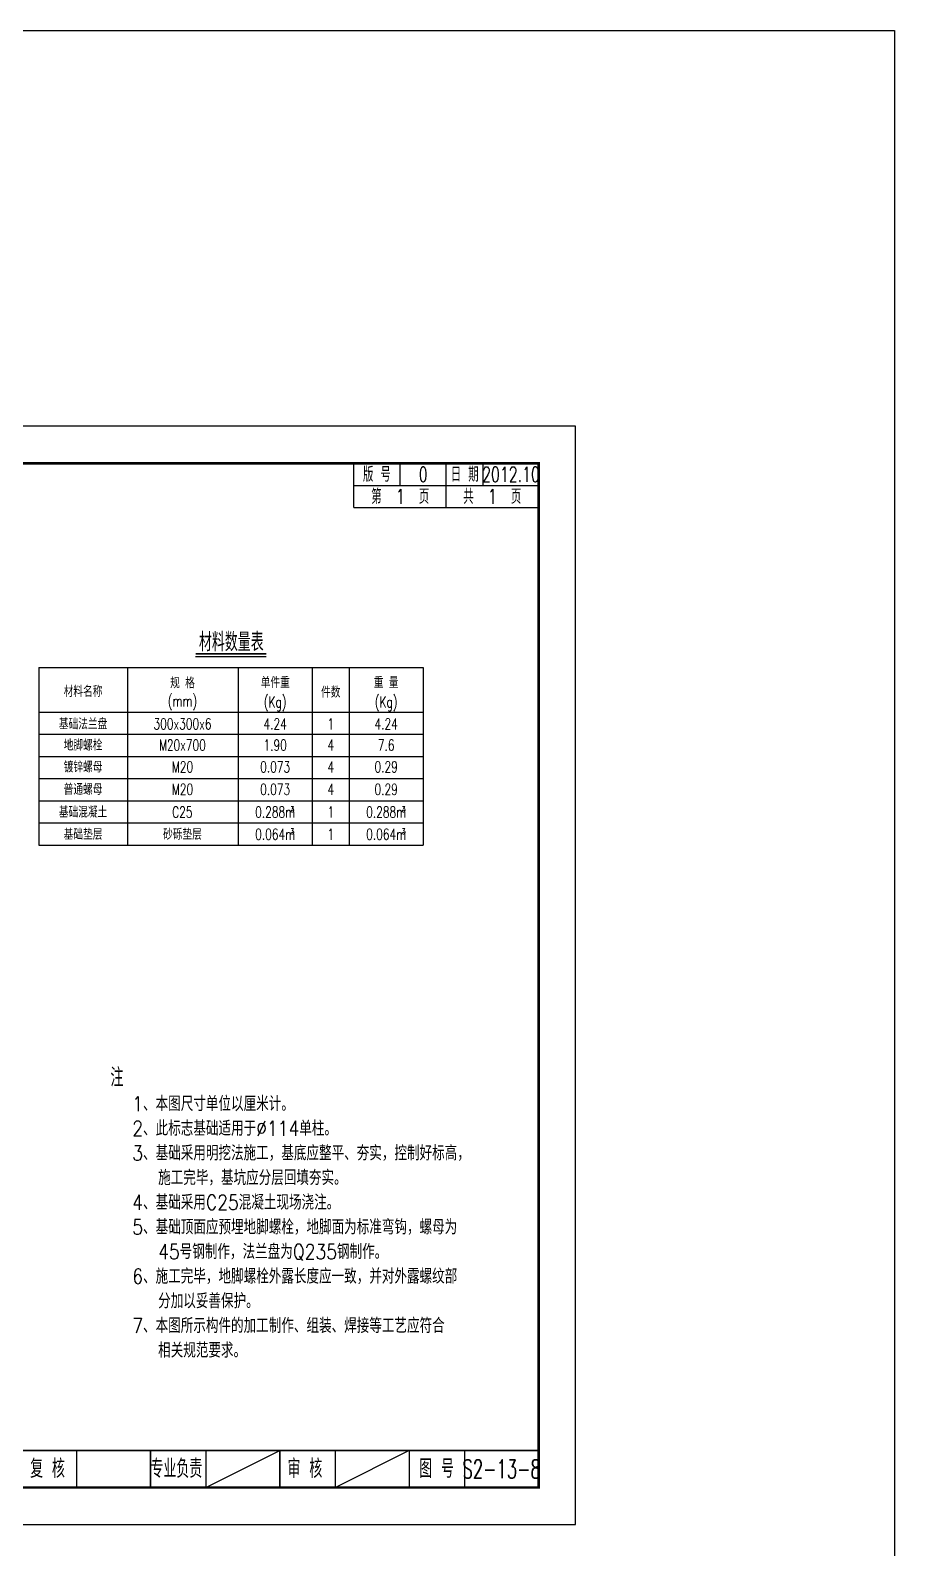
# Model space of a CAD drawing. Extents: x 3598 to 6562, y -9591 to -7828.
# Drawn here: x 6328.7 to 6562.5, y -9347.4 to -8936.8 of the extents above; entities that cross this region are included whole.
import ezdxf
from ezdxf.enums import TextEntityAlignment as Align

# ---------------------------------------------------------------- set-up
doc = ezdxf.new("R2010")
doc.units = 0
doc.header["$LTSCALE"] = 2
doc.layers.get('0').update_dxf_attribs({"linetype": 'CONTINUOUS'})
for name, color, linetype in [('图框', 7, 'CONTINUOUS'), ('尺寸标注', 4, 'CONTINUOUS'), ('文字字符', 7, 'CONTINUOUS'), ('文字符号', 2, 'CONTINUOUS')]:
    doc.layers.add(name, color=color, linetype=linetype)
doc.styles.get("Standard").update_dxf_attribs({"font": 'simplex1.shx', "width": 0.7, "bigfont": 'hztxt.shx'})

# ---------------------------------------------------------------- blocks, each defined once
blk = doc.blocks.new('series')
at = {"width": 0.75}
for tag, height, p in [('页码', 4, (-35, -19)), ('图名', 5, (-220, -282)), ('图号', 5, (-20, -282))]:
    blk.add_attdef(tag, text='', height=height, dxfattribs=at).set_placement(p, align=Align.MIDDLE_CENTER)
blk = doc.blocks.new('123')
at = {"layer": '图框'}
blk.add_lwpolyline([(4246.63, -9340.83), (4246.63, -9043.83), (3826.63, -9043.83), (3826.63, -9340.83)], close=True, dxfattribs=at)

msp = doc.modelspace()

# ---------------------------------------------------------------- linework, layer by layer
at = {"layer": '图框'}
for p, q in [((6416.169, -9065.8303), (6416.169, -9053.8303)), ((6428.669, -9059.8303), (6428.669, -9053.8303)), ((6441.169, -9059.8303), (6441.169, -9053.8303)), ((6451.169, -9059.8303), (6451.169, -9053.8303)), ((6416.169, -9059.8303), (6466.169, -9059.8303)), ((6441.169, -9065.8303), (6441.169, -9059.8303)), ((6416.169, -9065.8303), (6466.169, -9065.8303)), ((6376.169, -9330.8303), (6396.169, -9320.8303)), ((6431.169, -9320.8303), (6411.169, -9330.8303))]:
    msp.add_line(p, q, dxfattribs=at)
for points, const_width in [([(6466.169, -9053.8303), (6086.169, -9053.8303), (6086.169, -9330.8303), (6466.169, -9330.8303), (6466.169, -9053.8303)], 0.7), ([(6086.169, -9320.8303), (6466.169, -9320.8303)], 0.4), ([(6341.169, -9330.8303), (6341.169, -9320.8303)], 0.4), ([(6361.169, -9330.8303), (6361.169, -9320.8303)], 0.4), ([(6361.169, -9330.8303), (6361.169, -9320.8303)], 0.4), ([(6376.169, -9330.8303), (6376.169, -9320.8303)], 0.4), ([(6396.169, -9330.8303), (6396.169, -9320.8303)], 0.4), ([(6411.169, -9330.8303), (6411.169, -9320.8303)], 0.4), ([(6431.169, -9330.8303), (6431.169, -9320.8303)], 0.4), ([(6446.169, -9330.8303), (6446.169, -9320.8303)], 0.4)]:
    msp.add_lwpolyline(points, dxfattribs=dict(at, const_width=const_width))
at = {"layer": '尺寸标注', "color": 7, "linetype": 'Continuous'}
msp.add_line((6373.3677, -9106.1045, -1), (6392.4745, -9106.1045, -1), dxfattribs=at)
at = {"layer": '尺寸标注', "linetype": 'Continuous'}
msp.add_lwpolyline([(3757.3721, -8936.7508), (6562.4607, -8936.7508), (6562.4607, -9590.6664), (3757.3721, -9590.6664)], close=True, dxfattribs=at)
at = {"layer": '尺寸标注', "color": 7, "linetype": 'Continuous', "const_width": 0.4, "elevation": -1}
msp.add_lwpolyline([(6373.3677, -9105.3845), (6392.4745, -9105.3845)], dxfattribs=at)
at = {"layer": '文字字符'}
for p, q in [((6354.9211, -9109.1045, -1), (6354.9211, -9157.1045, -1)), ((6384.9211, -9109.1045, -1), (6384.9211, -9157.1045, -1)), ((6404.9211, -9109.1045, -1), (6404.9211, -9157.1045, -1)), ((6414.9211, -9109.1045, -1), (6414.9211, -9157.1045, -1)), ((6330.9211, -9121.1045, -1), (6434.9211, -9121.1045, -1)), ((6330.9211, -9127.1045, -1), (6434.9211, -9127.1045, -1)), ((6330.9211, -9133.1045, -1), (6434.9211, -9133.1045, -1)), ((6330.9211, -9139.1045, -1), (6434.9211, -9139.1045, -1)), ((6330.9211, -9145.1045, -1), (6434.9211, -9145.1045, -1)), ((6330.9211, -9151.1045, -1), (6434.9211, -9151.1045, -1))]:
    msp.add_line(p, q, dxfattribs=at)
at = {"layer": '文字符号', "color": 1}
for p, q in [((6330.9211, -9109.1045, -1), (6330.9211, -9157.1045, -1)), ((6330.9211, -9109.1045, -1), (6434.9211, -9109.1045, -1)), ((6434.9211, -9109.1045, -1), (6434.9211, -9157.1045, -1)), ((6330.9211, -9157.1045, -1), (6434.9211, -9157.1045, -1))]:
    msp.add_line(p, q, dxfattribs=at)

# ---------------------------------------------------------------- block references
at = {"layer": '图框'}
ref = msp.add_blockref('series', (6476.169, -9043.8303), dxfattribs=at)
ref.add_attrib('页码', '第  1  页    共  1  页', dxfattribs={"layer": '0', "height": 4, "width": 0.7}).set_placement((6441.169, -9062.8303), align=Align.MIDDLE_CENTER)
ref.add_attrib('图名', '单柱式标志基础结构图', dxfattribs={"layer": '0', "height": 5, "width": 0.7}).set_placement((6256.169, -9325.8303), align=Align.MIDDLE_CENTER)
ref.add_attrib('图号', 'S2-13-8', dxfattribs={"layer": '0', "height": 5, "width": 0.65}).set_placement((6456.169, -9325.8303), align=Align.MIDDLE_CENTER)
at = {"layer": '尺寸标注', "linetype": 'Continuous'}
msp.add_blockref('123', (2229.5382, 0), dxfattribs=at)

# ---------------------------------------------------------------- texts
at = {"layer": '图框', "width": 0.7}
for s, height, p in [('版 号', 4, (6422.419, -9056.8303)), ('0', 4, (6434.919, -9056.8303)), ('日 期', 4, (6446.169, -9056.8303)), ('2012.10', 4, (6458.669, -9056.8303)), ('复 核', 5, (6333.3084, -9325.7357)), ('专业负责', 5, (6368.1592, -9325.7357)), ('审 核', 5, (6402.933, -9325.7357)), ('图 号', 5, (6438.5522, -9325.7357))]:
    msp.add_text(s, height=height, dxfattribs=at).set_placement(p, align=Align.MIDDLE_CENTER)
at = {"layer": '文字字符', "width": 0.7}
for s, p in [('材料数量表', (6374.2807, -9104.6639, -1)), ('注', (6350.3289, -9222.4038))]:
    msp.add_text(s, height=5, dxfattribs=at).set_placement(p)
for s, height, p in [('规 格', 3, (6369.8129, -9113.2279, -1)), ('单件重', 3, (6394.9211, -9113.1045, -1)), ('重 量', 3, (6424.9211, -9113.1045, -1)), ('材料名称', 3, (6342.9211, -9115.5199, -1)), ('件数', 3, (6409.9211, -9115.7342, -1)), ('(mm)', 3, (6369.8129, -9118.117, -1)), ('(Kg)', 3, (6394.9211, -9118.3639, -1)), ('(Kg)', 3, (6424.9211, -9118.3639, -1)), ('基础法兰盘', 3, (6342.9211, -9124.3171, -1)), ('300x300x6', 3, (6369.8129, -9124.3171, -1)), ('4.24', 3, (6394.9211, -9124.3171, -1)), ('1', 3, (6409.9211, -9124.3171, -1)), ('4.24', 3, (6424.9211, -9124.3171, -1)), ('地脚螺栓', 3, (6342.9211, -9130.0379, -1)), ('M20x700', 3, (6369.8129, -9130.0379, -1)), ('1.90', 3, (6394.9211, -9130.0379, -1)), ('4', 3, (6409.9211, -9130.0379, -1)), ('7.6', 3, (6424.9211, -9130.0379, -1)), ('镀锌螺母', 3, (6342.9211, -9135.964, -1)), ('M20', 3, (6369.8129, -9135.964, -1)), ('0.073', 3, (6394.9211, -9135.964, -1)), ('4', 3, (6409.9211, -9135.964, -1)), ('0.29', 3, (6424.9211, -9135.964, -1)), ('普通螺母', 3, (6342.9211, -9142.0111, -1)), ('M20', 3, (6369.8129, -9142.0111, -1)), ('0.073', 3, (6394.9211, -9142.0111, -1)), ('4', 3, (6409.9211, -9142.0111, -1)), ('0.29', 3, (6424.9211, -9142.0111, -1)), ('基础混凝土', 3, (6342.9211, -9148.1634, -1)), ('C25', 3, (6369.8129, -9148.1634, -1)), ('0.288m', 3, (6394.9211, -9148.1634, -1)), ('3', 1.5, (6399.507, -9147.4, -1)), ('1', 3, (6409.9211, -9148.1634, -1)), ('0.288m', 3, (6424.9211, -9148.1634, -1)), ('3', 1.5, (6429.6454, -9147.4, -1)), ('基础垫层', 3, (6342.9211, -9154.1634, -1)), ('砂砾垫层', 3, (6369.8129, -9154.1634, -1)), ('0.064m', 3, (6394.9211, -9154.1634, -1)), ('3', 1.5, (6399.507, -9153.4, -1)), ('1', 3, (6409.9211, -9154.1634, -1)), ('0.064m', 3, (6424.9211, -9154.1634, -1)), ('3', 1.5, (6429.6454, -9153.4, -1))]:
    msp.add_text(s, height=height, dxfattribs=at).set_placement(p, align=Align.MIDDLE_CENTER)
at = {"layer": '文字字符', "insert": (6356.2362, -9225.0456, -1), "char_height": 4, "width": 116.311752, "attachment_point": 1}
msp.add_mtext('{\\W0.85;1、本图尺寸单位以厘米计。\\P2、此标志基础适用于%%C114单柱。\\P3、基础采用明挖法施工，基底应整平、夯实，控制好标高，\\P   施工完毕，基坑应分层回填夯实。\\P4、基础采用C25混凝土现场浇注。\\P5、基础顶面应预埋地脚螺栓，地脚面为标准弯钩，螺母为\\P   45号钢制作，法兰盘为Q235钢制作。\\P6、施工完毕，地脚螺栓外露长度应一致，并对外露螺纹部\\P   分加以妥善保护。\\P7、本图所示构件的加工制作、组装、焊接等工艺应符合\\P   相关规范要求。 }', dxfattribs=at)

doc.saveas('drawing.dxf')
